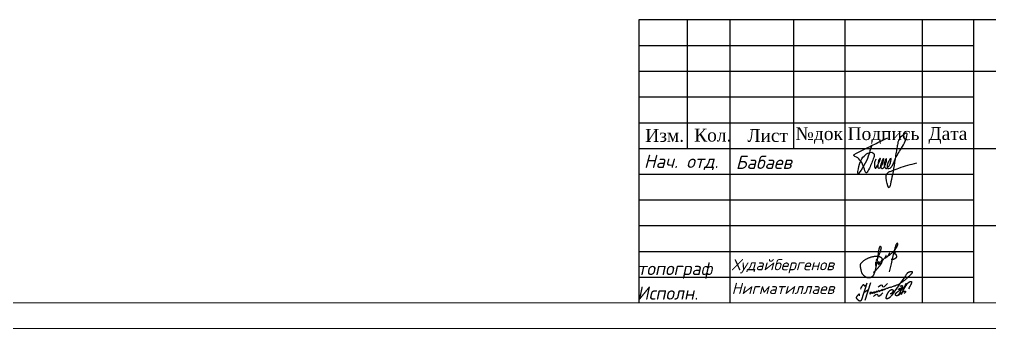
# Model space of a CAD drawing. Extents: x 108150 to 142535, y -18867 to -9422.
# Drawn here: x 141841.3 to 142029.8, y -14092.4 to -14032.4 of the extents above; entities that cross this region are included whole.
import ezdxf

# ---------------------------------------------------------------- set-up
doc = ezdxf.new("R2010")
doc.units = 0
doc.header["$MEASUREMENT"] = 0
doc.layers.add('11', color=7, linetype='Continuous')
doc.layers.add('Слой1', color=1, linetype='Continuous', lineweight=60)
doc.layers.add('Текст', color=2, linetype='Continuous', lineweight=15)
doc.styles.add('prof', font='isocpeur.ttf', dxfattribs={"oblique": 12})
doc.styles.add('ГОСТ', font='isocpeur.ttf', dxfattribs={"oblique": 15, "height": 2.5})
doc.styles.add('ГОСТ 250', font='isocpeui.ttf', dxfattribs={"height": 250})

# ---------------------------------------------------------------- blocks, each defined once
blk = doc.blocks.new('222')
at = {"layer": '11', "ltscale": 0.5}
for points in [[(480574.02, 4455667.44), (480574.18, 4455667.73), (480574.31, 4455667.98), (480574.42, 4455668.21), (480574.52, 4455668.41), (480574.6, 4455668.59), (480574.66, 4455668.75), (480574.72, 4455668.89), (480574.76, 4455669.02), (480574.81, 4455669.13), (480574.84, 4455669.24), (480574.87, 4455669.34), (480574.9, 4455669.42), (480574.92, 4455669.5), (480574.94, 4455669.58), (480574.96, 4455669.64), (480574.97, 4455669.7), (480574.98, 4455669.76), (480574.99, 4455669.81), (480575, 4455669.85), (480575, 4455669.89), (480575.01, 4455669.93), (480575, 4455669.97), (480575, 4455670), (480574.99, 4455670.03), (480574.97, 4455670.06), (480574.95, 4455670.09), (480574.93, 4455670.11), (480574.91, 4455670.13), (480574.88, 4455670.15), (480574.85, 4455670.17), (480574.83, 4455670.18), (480574.8, 4455670.18), (480574.78, 4455670.18), (480574.76, 4455670.17), (480574.74, 4455670.16), (480574.72, 4455670.14), (480574.7, 4455670.13), (480574.68, 4455670.1), (480574.67, 4455670.08), (480574.65, 4455670.05), (480574.64, 4455670.02), (480574.62, 4455669.99), (480574.61, 4455669.95), (480574.59, 4455669.91), (480574.58, 4455669.87), (480574.56, 4455669.82), (480574.54, 4455669.76), (480574.53, 4455669.69), (480574.51, 4455669.62), (480574.5, 4455669.53), (480574.48, 4455669.44), (480574.46, 4455669.34), (480574.45, 4455669.24), (480574.43, 4455669.13), (480574.41, 4455669.02), (480574.39, 4455668.9), (480574.38, 4455668.78), (480574.36, 4455668.65), (480574.34, 4455668.53), (480574.33, 4455668.4), (480574.31, 4455668.27), (480574.29, 4455668.14), (480574.27, 4455668.02), (480574.25, 4455667.89), (480574.23, 4455667.76), (480574.21, 4455667.63), (480574.19, 4455667.5), (480574.17, 4455667.37), (480574.15, 4455667.24), (480574.12, 4455667.11), (480574.1, 4455666.98), (480574.08, 4455666.86), (480574.05, 4455666.73), (480574.03, 4455666.6), (480574, 4455666.48), (480573.98, 4455666.35), (480573.95, 4455666.23), (480573.92, 4455666.11), (480573.9, 4455666), (480573.87, 4455665.89), (480573.85, 4455665.78), (480573.83, 4455665.68), (480573.8, 4455665.58), (480573.78, 4455665.49), (480573.76, 4455665.4), (480573.73, 4455665.32), (480573.71, 4455665.24), (480573.69, 4455665.17), (480573.66, 4455665.1), (480573.64, 4455665.04), (480573.62, 4455664.97), (480573.59, 4455664.92), (480573.57, 4455664.86), (480573.55, 4455664.81), (480573.52, 4455664.77), (480573.5, 4455664.72), (480573.48, 4455664.68), (480573.46, 4455664.64), (480573.44, 4455664.6), (480573.42, 4455664.56), (480573.39, 4455664.52), (480573.37, 4455664.49), (480573.35, 4455664.45), (480573.32, 4455664.42), (480573.29, 4455664.39), (480573.26, 4455664.35), (480573.22, 4455664.32), (480573.18, 4455664.29), (480573.14, 4455664.26), (480573.1, 4455664.23), (480573.05, 4455664.2), (480572.99, 4455664.17), (480572.93, 4455664.15), (480572.87, 4455664.13), (480572.8, 4455664.11), (480572.74, 4455664.09), (480572.67, 4455664.08), (480572.6, 4455664.08), (480572.53, 4455664.07), (480572.46, 4455664.08), (480572.4, 4455664.08), (480572.33, 4455664.1), (480572.27, 4455664.12), (480572.21, 4455664.14), (480572.15, 4455664.16), (480572.09, 4455664.19), (480572.03, 4455664.23), (480571.97, 4455664.26), (480571.92, 4455664.3), (480571.86, 4455664.34), (480571.8, 4455664.38), (480571.75, 4455664.42), (480571.69, 4455664.46), (480571.64, 4455664.51), (480571.58, 4455664.56), (480571.53, 4455664.61), (480571.48, 4455664.66), (480571.43, 4455664.72), (480571.38, 4455664.78), (480571.34, 4455664.85), (480571.29, 4455664.93), (480571.25, 4455665.02), (480571.21, 4455665.12), (480571.16, 4455665.24), (480571.13, 4455665.37), (480571.09, 4455665.52), (480571.06, 4455665.67), (480571.03, 4455665.83), (480571, 4455665.99), (480570.98, 4455666.14), (480570.96, 4455666.28), (480570.96, 4455666.4), (480570.95, 4455666.51), (480570.96, 4455666.6), (480570.97, 4455666.68), (480570.99, 4455666.75), (480571.01, 4455666.81), (480571.04, 4455666.86), (480571.08, 4455666.92), (480571.12, 4455666.97), (480571.17, 4455667.02), (480571.22, 4455667.08), (480571.28, 4455667.14), (480571.34, 4455667.2), (480571.41, 4455667.26), (480571.48, 4455667.32), (480571.56, 4455667.39), (480571.64, 4455667.45), (480571.72, 4455667.51), (480571.81, 4455667.58), (480571.9, 4455667.64), (480572, 4455667.7), (480572.1, 4455667.76), (480572.2, 4455667.81), (480572.3, 4455667.86), (480572.4, 4455667.91), (480572.5, 4455667.96), (480572.61, 4455668), (480572.71, 4455668.04), (480572.82, 4455668.08), (480572.93, 4455668.12), (480573.03, 4455668.15), (480573.14, 4455668.17), (480573.24, 4455668.2), (480573.34, 4455668.22), (480573.45, 4455668.24), (480573.55, 4455668.26), (480573.65, 4455668.28), (480573.74, 4455668.29), (480573.84, 4455668.3), (480573.93, 4455668.3), (480574.02, 4455668.31), (480574.1, 4455668.31), (480574.18, 4455668.31), (480574.26, 4455668.31), (480574.34, 4455668.3), (480574.41, 4455668.29), (480574.47, 4455668.28), (480574.53, 4455668.27), (480574.59, 4455668.26), (480574.65, 4455668.24), (480574.7, 4455668.23), (480574.74, 4455668.21), (480574.79, 4455668.19), (480574.83, 4455668.17), (480574.87, 4455668.14), (480574.9, 4455668.12), (480574.94, 4455668.09), (480574.97, 4455668.06), (480575, 4455668.04), (480575.03, 4455668), (480575.06, 4455667.97), (480575.08, 4455667.94), (480575.1, 4455667.9), (480575.12, 4455667.86), (480575.14, 4455667.82), (480575.15, 4455667.78), (480575.16, 4455667.74), (480575.16, 4455667.69), (480575.17, 4455667.64), (480575.17, 4455667.59), (480575.17, 4455667.54), (480575.16, 4455667.49), (480575.16, 4455667.44), (480575.15, 4455667.38), (480575.14, 4455667.33), (480575.13, 4455667.27), (480575.11, 4455667.21), (480575.09, 4455667.16), (480575.07, 4455667.09), (480575.05, 4455667.03), (480575.02, 4455666.97), (480574.99, 4455666.9), (480574.95, 4455666.83), (480574.91, 4455666.77), (480574.87, 4455666.7), (480574.83, 4455666.63), (480574.78, 4455666.56), (480574.74, 4455666.5), (480574.69, 4455666.44), (480574.65, 4455666.38), (480574.6, 4455666.32), (480574.56, 4455666.27), (480574.51, 4455666.21), (480574.47, 4455666.16), (480574.42, 4455666.11), (480574.38, 4455666.05), (480574.33, 4455666), (480574.28, 4455665.94), (480574.23, 4455665.88), (480574.18, 4455665.83), (480574.12, 4455665.77), (480574.07, 4455665.71), (480574.02, 4455665.65), (480573.96, 4455665.59), (480573.91, 4455665.53), (480573.85, 4455665.48), (480573.79, 4455665.42), (480573.74, 4455665.37), (480573.68, 4455665.32), (480573.63, 4455665.28), (480573.57, 4455665.23), (480573.51, 4455665.19), (480573.46, 4455665.16)], [(480573.89, 4455667.22), (480573.87, 4455666.97), (480573.86, 4455666.78), (480573.86, 4455666.64), (480573.88, 4455666.56), (480573.9, 4455666.52), (480573.93, 4455666.52), (480573.97, 4455666.55), (480574.03, 4455666.61), (480574.09, 4455666.69), (480574.15, 4455666.78), (480574.22, 4455666.87), (480574.29, 4455666.97), (480574.36, 4455667.06), (480574.42, 4455667.14), (480574.47, 4455667.2), (480574.5, 4455667.24), (480574.52, 4455667.24), (480574.53, 4455667.23), (480574.52, 4455667.19), (480574.51, 4455667.13), (480574.49, 4455667.07), (480574.47, 4455667), (480574.46, 4455666.93), (480574.44, 4455666.87), (480574.43, 4455666.81), (480574.43, 4455666.77), (480574.44, 4455666.74), (480574.45, 4455666.73), (480574.47, 4455666.72), (480574.49, 4455666.72), (480574.52, 4455666.74), (480574.56, 4455666.77), (480574.6, 4455666.8), (480574.65, 4455666.85), (480574.69, 4455666.91), (480574.75, 4455666.97), (480574.8, 4455667.04), (480574.85, 4455667.11), (480574.9, 4455667.19), (480574.95, 4455667.27), (480575, 4455667.34), (480575.04, 4455667.42), (480575.08, 4455667.49), (480575.12, 4455667.55), (480575.15, 4455667.61), (480575.18, 4455667.66), (480575.2, 4455667.69), (480575.21, 4455667.71), (480575.22, 4455667.71), (480575.23, 4455667.71), (480575.23, 4455667.69), (480575.23, 4455667.66), (480575.23, 4455667.63), (480575.22, 4455667.59), (480575.22, 4455667.56), (480575.22, 4455667.53), (480575.22, 4455667.5), (480575.22, 4455667.48), (480575.22, 4455667.47), (480575.24, 4455667.47), (480575.25, 4455667.48), (480575.28, 4455667.5), (480575.31, 4455667.53), (480575.35, 4455667.57), (480575.39, 4455667.63), (480575.45, 4455667.69), (480575.51, 4455667.76), (480575.57, 4455667.84), (480575.63, 4455667.92), (480575.69, 4455668), (480575.75, 4455668.07), (480575.79, 4455668.14), (480575.83, 4455668.2), (480575.87, 4455668.25), (480575.89, 4455668.29), (480575.91, 4455668.32), (480575.92, 4455668.35), (480575.93, 4455668.37), (480575.94, 4455668.39), (480575.94, 4455668.4), (480575.94, 4455668.41), (480575.94, 4455668.42), (480575.94, 4455668.43), (480575.94, 4455668.44), (480575.94, 4455668.44), (480575.93, 4455668.45), (480575.93, 4455668.45), (480575.93, 4455668.45), (480575.92, 4455668.45), (480575.92, 4455668.45), (480575.91, 4455668.44), (480575.91, 4455668.44), (480575.91, 4455668.44), (480575.9, 4455668.43), (480575.9, 4455668.42), (480575.89, 4455668.41), (480575.89, 4455668.4), (480575.88, 4455668.39), (480575.88, 4455668.38), (480575.87, 4455668.36), (480575.87, 4455668.35), (480575.86, 4455668.33), (480575.85, 4455668.31), (480575.85, 4455668.29), (480575.84, 4455668.27), (480575.84, 4455668.25), (480575.83, 4455668.23), (480575.82, 4455668.2), (480575.82, 4455668.18), (480575.81, 4455668.16), (480575.81, 4455668.14), (480575.8, 4455668.12), (480575.8, 4455668.11), (480575.8, 4455668.09), (480575.79, 4455668.08), (480575.79, 4455668.06), (480575.79, 4455668.05), (480575.79, 4455668.04), (480575.79, 4455668.03), (480575.78, 4455668.03), (480575.78, 4455668.02), (480575.78, 4455668.01), (480575.78, 4455668.01), (480575.78, 4455668), (480575.78, 4455667.99), (480575.78, 4455667.99), (480575.78, 4455667.98), (480575.78, 4455667.98), (480575.79, 4455667.98), (480575.79, 4455667.97), (480575.8, 4455667.97), (480575.81, 4455667.97), (480575.83, 4455667.98), (480575.85, 4455667.99), (480575.87, 4455668), (480575.91, 4455668.02), (480575.95, 4455668.05), (480575.99, 4455668.09), (480576.04, 4455668.13), (480576.1, 4455668.17), (480576.15, 4455668.21), (480576.2, 4455668.26), (480576.26, 4455668.31), (480576.31, 4455668.36), (480576.35, 4455668.41), (480576.39, 4455668.45), (480576.42, 4455668.5), (480576.46, 4455668.54), (480576.48, 4455668.58), (480576.51, 4455668.62), (480576.53, 4455668.66), (480576.54, 4455668.69), (480576.56, 4455668.72), (480576.57, 4455668.75), (480576.58, 4455668.78), (480576.59, 4455668.81), (480576.59, 4455668.83), (480576.6, 4455668.85), (480576.6, 4455668.87), (480576.6, 4455668.88), (480576.6, 4455668.89), (480576.6, 4455668.9), (480576.59, 4455668.9), (480576.59, 4455668.9), (480576.58, 4455668.9), (480576.57, 4455668.88), (480576.56, 4455668.86), (480576.54, 4455668.84), (480576.52, 4455668.81), (480576.5, 4455668.77), (480576.48, 4455668.73), (480576.46, 4455668.68), (480576.44, 4455668.63), (480576.42, 4455668.59), (480576.4, 4455668.54), (480576.38, 4455668.51), (480576.37, 4455668.47), (480576.37, 4455668.45), (480576.37, 4455668.43), (480576.38, 4455668.42), (480576.4, 4455668.42), (480576.43, 4455668.43), (480576.47, 4455668.45), (480576.52, 4455668.48), (480576.59, 4455668.53), (480576.67, 4455668.59), (480576.75, 4455668.65), (480576.84, 4455668.73), (480576.94, 4455668.81), (480577.03, 4455668.9), (480577.13, 4455668.98), (480577.22, 4455669.07), (480577.31, 4455669.16), (480577.39, 4455669.24), (480577.47, 4455669.33), (480577.54, 4455669.41), (480577.61, 4455669.49), (480577.67, 4455669.56), (480577.73, 4455669.64), (480577.78, 4455669.71), (480577.83, 4455669.78), (480577.88, 4455669.85), (480577.92, 4455669.91), (480577.95, 4455669.97), (480577.99, 4455670.03), (480578.02, 4455670.09), (480578.04, 4455670.14), (480578.07, 4455670.19), (480578.09, 4455670.24), (480578.11, 4455670.29), (480578.13, 4455670.33), (480578.15, 4455670.38), (480578.16, 4455670.42), (480578.17, 4455670.46), (480578.18, 4455670.5), (480578.19, 4455670.55), (480578.19, 4455670.59), (480578.19, 4455670.62), (480578.19, 4455670.66), (480578.18, 4455670.7), (480578.18, 4455670.73), (480578.17, 4455670.76), (480578.16, 4455670.79), (480578.15, 4455670.81), (480578.15, 4455670.83), (480578.14, 4455670.84), (480578.12, 4455670.84), (480578.11, 4455670.85), (480578.1, 4455670.84), (480578.08, 4455670.83), (480578.07, 4455670.82), (480578.05, 4455670.8), (480578.02, 4455670.78), (480578, 4455670.74), (480577.97, 4455670.71), (480577.94, 4455670.66), (480577.91, 4455670.61), (480577.88, 4455670.56), (480577.85, 4455670.5), (480577.81, 4455670.43), (480577.78, 4455670.34), (480577.73, 4455670.2), (480577.66, 4455669.95), (480577.55, 4455669.54), (480577.39, 4455668.92), (480577.18, 4455668.03), (480576.89, 4455666.84), (480576.52, 4455665.28)], [(480577.38, 4455668.93), (480577.45, 4455669), (480577.51, 4455669.06), (480577.56, 4455669.1), (480577.6, 4455669.12), (480577.63, 4455669.14), (480577.65, 4455669.14), (480577.66, 4455669.14), (480577.67, 4455669.14), (480577.68, 4455669.13), (480577.69, 4455669.12), (480577.69, 4455669.11), (480577.69, 4455669.09), (480577.69, 4455669.08), (480577.69, 4455669.06), (480577.68, 4455669.04), (480577.67, 4455669.02), (480577.65, 4455668.99), (480577.64, 4455668.96), (480577.62, 4455668.94), (480577.61, 4455668.91), (480577.59, 4455668.88), (480577.58, 4455668.86), (480577.57, 4455668.84), (480577.56, 4455668.82), (480577.56, 4455668.81), (480577.57, 4455668.8), (480577.57, 4455668.79), (480577.59, 4455668.79), (480577.6, 4455668.79), (480577.62, 4455668.79), (480577.63, 4455668.79), (480577.65, 4455668.79), (480577.67, 4455668.79), (480577.68, 4455668.79), (480577.7, 4455668.78), (480577.71, 4455668.78), (480577.73, 4455668.76), (480577.75, 4455668.75), (480577.76, 4455668.73), (480577.78, 4455668.7), (480577.8, 4455668.67), (480577.82, 4455668.64), (480577.84, 4455668.6), (480577.86, 4455668.56), (480577.88, 4455668.52), (480577.9, 4455668.48), (480577.92, 4455668.43), (480577.93, 4455668.39), (480577.94, 4455668.35), (480577.95, 4455668.31), (480577.95, 4455668.27), (480577.96, 4455668.23), (480577.95, 4455668.19), (480577.95, 4455668.16), (480577.94, 4455668.12), (480577.93, 4455668.09), (480577.92, 4455668.06), (480577.9, 4455668.03), (480577.88, 4455668), (480577.86, 4455667.97), (480577.84, 4455667.95), (480577.81, 4455667.92), (480577.78, 4455667.9), (480577.75, 4455667.87), (480577.72, 4455667.85), (480577.68, 4455667.83), (480577.65, 4455667.81), (480577.61, 4455667.79), (480577.58, 4455667.77), (480577.54, 4455667.75), (480577.5, 4455667.73), (480577.46, 4455667.72), (480577.42, 4455667.7), (480577.37, 4455667.69), (480577.33, 4455667.68), (480577.27, 4455667.67), (480577.21, 4455667.66), (480577.13, 4455667.66), (480577.04, 4455667.66), (480576.94, 4455667.65)]]:
    blk.add_lwpolyline(points, dxfattribs=at)
blk = doc.blocks.new('51615')
at = {"lineweight": 25, "ltscale": 0.5}
for points in [[(379396.93, 4431002.13), (379396.92, 4431002.12), (379396.91, 4431002.11), (379396.91, 4431002.1), (379396.91, 4431002.09), (379396.91, 4431002.09), (379396.91, 4431002.08), (379396.91, 4431002.08), (379396.91, 4431002.07), (379396.91, 4431002.07), (379396.91, 4431002.07), (379396.91, 4431002.07), (379396.91, 4431002.06), (379396.91, 4431002.06), (379396.92, 4431002.06), (379396.92, 4431002.06), (379396.92, 4431002.06), (379396.92, 4431002.06), (379396.92, 4431002.06), (379396.93, 4431002.06), (379396.93, 4431002.06), (379396.93, 4431002.06), (379396.94, 4431002.06), (379396.94, 4431002.06), (379396.94, 4431002.06), (379396.95, 4431002.06), (379396.96, 4431002.06), (379396.97, 4431002.07), (379396.99, 4431002.08), (379397.02, 4431002.09), (379397.06, 4431002.11), (379397.11, 4431002.13), (379397.18, 4431002.16), (379397.26, 4431002.2), (379397.36, 4431002.25), (379397.47, 4431002.3), (379397.59, 4431002.36), (379397.72, 4431002.43), (379397.85, 4431002.49), (379397.98, 4431002.56), (379398.1, 4431002.64), (379398.23, 4431002.71), (379398.35, 4431002.79), (379398.46, 4431002.87), (379398.57, 4431002.94), (379398.68, 4431003.03), (379398.79, 4431003.11), (379398.89, 4431003.19), (379398.99, 4431003.27), (379399.09, 4431003.36), (379399.19, 4431003.45), (379399.29, 4431003.53), (379399.38, 4431003.62), (379399.48, 4431003.71), (379399.57, 4431003.79), (379399.65, 4431003.88), (379399.73, 4431003.96), (379399.81, 4431004.03), (379399.89, 4431004.11), (379399.96, 4431004.18), (379400.03, 4431004.24), (379400.09, 4431004.31), (379400.14, 4431004.36), (379400.19, 4431004.41), (379400.24, 4431004.46), (379400.27, 4431004.5), (379400.31, 4431004.53), (379400.33, 4431004.56), (379400.36, 4431004.59), (379400.37, 4431004.61), (379400.39, 4431004.62), (379400.4, 4431004.64), (379400.41, 4431004.65), (379400.42, 4431004.66), (379400.42, 4431004.67), (379400.43, 4431004.68), (379400.43, 4431004.69), (379400.43, 4431004.7), (379400.43, 4431004.71), (379400.43, 4431004.72), (379400.43, 4431004.72), (379400.43, 4431004.73), (379400.43, 4431004.74), (379400.42, 4431004.75), (379400.42, 4431004.75), (379400.42, 4431004.76), (379400.41, 4431004.77), (379400.41, 4431004.77), (379400.4, 4431004.78), (379400.39, 4431004.79), (379400.38, 4431004.79), (379400.37, 4431004.8), (379400.36, 4431004.81), (379400.35, 4431004.81), (379400.34, 4431004.82), (379400.32, 4431004.82), (379400.31, 4431004.83), (379400.3, 4431004.83), (379400.28, 4431004.83), (379400.27, 4431004.83), (379400.25, 4431004.83), (379400.23, 4431004.83), (379400.22, 4431004.83), (379400.2, 4431004.83), (379400.18, 4431004.83), (379400.16, 4431004.83), (379400.14, 4431004.83), (379400.11, 4431004.82), (379400.09, 4431004.82), (379400.06, 4431004.82), (379400.04, 4431004.81), (379400.01, 4431004.81), (379399.98, 4431004.8), (379399.94, 4431004.79), (379399.91, 4431004.78), (379399.88, 4431004.77), (379399.84, 4431004.76), (379399.81, 4431004.75), (379399.77, 4431004.74), (379399.74, 4431004.72), (379399.7, 4431004.71), (379399.67, 4431004.7), (379399.63, 4431004.68), (379399.6, 4431004.67), (379399.57, 4431004.65), (379399.54, 4431004.64), (379399.51, 4431004.62), (379399.48, 4431004.6), (379399.46, 4431004.59), (379399.43, 4431004.57), (379399.41, 4431004.55), (379399.39, 4431004.54), (379399.38, 4431004.52), (379399.36, 4431004.5), (379399.34, 4431004.49), (379399.33, 4431004.47), (379399.31, 4431004.45), (379399.3, 4431004.43), (379399.28, 4431004.4), (379399.24, 4431004.35), (379399.19, 4431004.28), (379399.12, 4431004.18), (379399.02, 4431004.04), (379398.89, 4431003.85), (379398.72, 4431003.6), (379398.51, 4431003.3), (379398.27, 4431002.95), (379398, 4431002.57), (379397.72, 4431002.17), (379397.44, 4431001.78), (379397.18, 4431001.39), (379396.93, 4431001.04), (379396.71, 4431000.74), (379396.53, 4431000.49), (379396.38, 4431000.29), (379396.27, 4431000.14), (379396.19, 4431000.04), (379396.12, 4430999.96), (379396.07, 4430999.9), (379396.04, 4430999.87), (379396.01, 4430999.84), (379395.98, 4430999.81), (379395.95, 4430999.79), (379395.92, 4430999.77), (379395.89, 4430999.74), (379395.86, 4430999.73), (379395.84, 4430999.71), (379395.81, 4430999.69), (379395.78, 4430999.67), (379395.76, 4430999.66), (379395.73, 4430999.64), (379395.71, 4430999.63), (379395.68, 4430999.62), (379395.66, 4430999.6), (379395.63, 4430999.59), (379395.61, 4430999.58), (379395.59, 4430999.58), (379395.57, 4430999.57), (379395.55, 4430999.56), (379395.53, 4430999.56), (379395.51, 4430999.55), (379395.5, 4430999.55), (379395.48, 4430999.55), (379395.46, 4430999.55), (379395.45, 4430999.55), (379395.44, 4430999.55), (379395.42, 4430999.55), (379395.41, 4430999.55), (379395.4, 4430999.55), (379395.39, 4430999.55), (379395.38, 4430999.56), (379395.37, 4430999.56), (379395.36, 4430999.56), (379395.35, 4430999.57), (379395.34, 4430999.57), (379395.34, 4430999.57), (379395.33, 4430999.58), (379395.33, 4430999.58), (379395.32, 4430999.59), (379395.32, 4430999.59), (379395.32, 4430999.6), (379395.31, 4430999.6), (379395.31, 4430999.61), (379395.31, 4430999.62), (379395.31, 4430999.62), (379395.3, 4430999.63), (379395.3, 4430999.64), (379395.3, 4430999.65), (379395.3, 4430999.66), (379395.3, 4430999.67), (379395.3, 4430999.68), (379395.3, 4430999.69), (379395.3, 4430999.7), (379395.3, 4430999.72), (379395.3, 4430999.74), (379395.3, 4430999.76), (379395.3, 4430999.79), (379395.31, 4430999.82), (379395.31, 4430999.85), (379395.32, 4430999.89), (379395.33, 4430999.94), (379395.34, 4430999.98), (379395.35, 4431000.03), (379395.36, 4431000.07), (379395.37, 4431000.12), (379395.38, 4431000.16), (379395.4, 4431000.21), (379395.41, 4431000.25), (379395.43, 4431000.3), (379395.44, 4431000.34), (379395.46, 4431000.38), (379395.48, 4431000.43), (379395.5, 4431000.47), (379395.52, 4431000.52), (379395.55, 4431000.56), (379395.58, 4431000.61), (379395.6, 4431000.66), (379395.63, 4431000.7), (379395.66, 4431000.75), (379395.69, 4431000.79), (379395.72, 4431000.83), (379395.74, 4431000.87), (379395.77, 4431000.91), (379395.8, 4431000.95), (379395.83, 4431000.99), (379395.86, 4431001.02), (379395.88, 4431001.05), (379395.91, 4431001.08), (379395.94, 4431001.11), (379395.96, 4431001.14), (379395.99, 4431001.16), (379396.01, 4431001.19), (379396.04, 4431001.21), (379396.06, 4431001.23), (379396.08, 4431001.24), (379396.1, 4431001.26), (379396.13, 4431001.27), (379396.14, 4431001.28), (379396.16, 4431001.3), (379396.18, 4431001.31), (379396.2, 4431001.31), (379396.22, 4431001.32), (379396.23, 4431001.33), (379396.25, 4431001.33), (379396.27, 4431001.34), (379396.28, 4431001.34), (379396.3, 4431001.35), (379396.32, 4431001.35), (379396.33, 4431001.35), (379396.35, 4431001.36), (379396.36, 4431001.36), (379396.38, 4431001.36), (379396.39, 4431001.36), (379396.41, 4431001.36), (379396.42, 4431001.36), (379396.44, 4431001.36), (379396.45, 4431001.36), (379396.46, 4431001.35), (379396.48, 4431001.35), (379396.49, 4431001.35), (379396.5, 4431001.35), (379396.51, 4431001.34), (379396.52, 4431001.34), (379396.54, 4431001.33), (379396.55, 4431001.33), (379396.56, 4431001.32), (379396.56, 4431001.31), (379396.57, 4431001.31), (379396.58, 4431001.3), (379396.59, 4431001.29), (379396.59, 4431001.28), (379396.6, 4431001.27), (379396.6, 4431001.26), (379396.61, 4431001.25), (379396.61, 4431001.25), (379396.62, 4431001.24), (379396.62, 4431001.23), (379396.62, 4431001.22), (379396.62, 4431001.21), (379396.62, 4431001.2), (379396.62, 4431001.19), (379396.62, 4431001.18), (379396.62, 4431001.17), (379396.62, 4431001.16), (379396.62, 4431001.15), (379396.62, 4431001.14), (379396.62, 4431001.13), (379396.62, 4431001.12), (379396.62, 4431001.11), (379396.62, 4431001.1), (379396.62, 4431001.09), (379396.62, 4431001.08), (379396.62, 4431001.07), (379396.61, 4431001.05), (379396.61, 4431001.04), (379396.61, 4431001.03), (379396.6, 4431001.01), (379396.59, 4431000.99), (379396.59, 4431000.98), (379396.58, 4431000.96), (379396.57, 4431000.94), (379396.56, 4431000.92), (379396.56, 4431000.9), (379396.55, 4431000.88), (379396.54, 4431000.86), (379396.52, 4431000.84), (379396.51, 4431000.82), (379396.5, 4431000.8), (379396.49, 4431000.78), (379396.47, 4431000.76), (379396.46, 4431000.74), (379396.45, 4431000.72), (379396.43, 4431000.7), (379396.42, 4431000.69), (379396.4, 4431000.67), (379396.39, 4431000.65), (379396.37, 4431000.63), (379396.36, 4431000.62), (379396.34, 4431000.6), (379396.33, 4431000.59), (379396.31, 4431000.58), (379396.3, 4431000.57), (379396.29, 4431000.56), (379396.28, 4431000.55), (379396.26, 4431000.54), (379396.25, 4431000.54), (379396.24, 4431000.53), (379396.23, 4431000.53), (379396.22, 4431000.52), (379396.21, 4431000.52), (379396.2, 4431000.52), (379396.19, 4431000.52), (379396.18, 4431000.52), (379396.17, 4431000.52), (379396.16, 4431000.52), (379396.14, 4431000.52), (379396.13, 4431000.52), (379396.12, 4431000.53), (379396.11, 4431000.54), (379396.1, 4431000.54), (379396.08, 4431000.55)], [(379390.09, 4431000.15), (379390.11, 4431000.2), (379390.13, 4431000.25), (379390.14, 4431000.28), (379390.14, 4431000.31), (379390.14, 4431000.33), (379390.14, 4431000.35), (379390.14, 4431000.36), (379390.14, 4431000.37), (379390.13, 4431000.38), (379390.13, 4431000.39), (379390.12, 4431000.4), (379390.12, 4431000.4), (379390.11, 4431000.41), (379390.11, 4431000.41), (379390.1, 4431000.42), (379390.1, 4431000.42), (379390.09, 4431000.42), (379390.08, 4431000.43), (379390.07, 4431000.43), (379390.07, 4431000.43), (379390.06, 4431000.43), (379390.05, 4431000.43), (379390.04, 4431000.43), (379390.03, 4431000.43), (379390.02, 4431000.43), (379390.01, 4431000.43), (379390, 4431000.42), (379389.99, 4431000.42), (379389.98, 4431000.41), (379389.96, 4431000.41), (379389.95, 4431000.4), (379389.94, 4431000.4), (379389.93, 4431000.39), (379389.91, 4431000.38), (379389.9, 4431000.37), (379389.88, 4431000.36), (379389.86, 4431000.34), (379389.84, 4431000.32), (379389.82, 4431000.3), (379389.79, 4431000.28), (379389.77, 4431000.25), (379389.74, 4431000.22), (379389.71, 4431000.19), (379389.68, 4431000.16), (379389.65, 4431000.12), (379389.63, 4431000.09), (379389.6, 4431000.06), (379389.58, 4431000.03), (379389.56, 4431000), (379389.54, 4430999.97), (379389.52, 4430999.95), (379389.51, 4430999.93), (379389.5, 4430999.91), (379389.49, 4430999.89), (379389.49, 4430999.88), (379389.48, 4430999.86), (379389.48, 4430999.85), (379389.47, 4430999.83), (379389.47, 4430999.82), (379389.47, 4430999.81), (379389.47, 4430999.8), (379389.47, 4430999.79), (379389.47, 4430999.77), (379389.47, 4430999.76), (379389.47, 4430999.75), (379389.48, 4430999.74), (379389.48, 4430999.73), (379389.49, 4430999.72), (379389.49, 4430999.7), (379389.5, 4430999.69), (379389.51, 4430999.68), (379389.52, 4430999.66), (379389.53, 4430999.64), (379389.54, 4430999.62), (379389.56, 4430999.61), (379389.57, 4430999.59), (379389.59, 4430999.57), (379389.61, 4430999.54), (379389.63, 4430999.52), (379389.65, 4430999.5), (379389.67, 4430999.48), (379389.69, 4430999.46), (379389.71, 4430999.44), (379389.73, 4430999.42), (379389.75, 4430999.4), (379389.78, 4430999.38), (379389.8, 4430999.36), (379389.82, 4430999.34), (379389.84, 4430999.33), (379389.86, 4430999.31), (379389.88, 4430999.3), (379389.9, 4430999.28), (379389.92, 4430999.27), (379389.94, 4430999.26), (379389.96, 4430999.25), (379389.98, 4430999.24), (379390, 4430999.23), (379390.02, 4430999.22), (379390.04, 4430999.22), (379390.05, 4430999.21), (379390.07, 4430999.2), (379390.09, 4430999.2), (379390.1, 4430999.19), (379390.12, 4430999.19), (379390.13, 4430999.18), (379390.15, 4430999.18), (379390.16, 4430999.18), (379390.18, 4430999.18), (379390.19, 4430999.18), (379390.2, 4430999.17), (379390.22, 4430999.17), (379390.23, 4430999.18), (379390.25, 4430999.18), (379390.26, 4430999.18), (379390.28, 4430999.18), (379390.29, 4430999.18), (379390.31, 4430999.19), (379390.32, 4430999.19), (379390.33, 4430999.2), (379390.35, 4430999.2), (379390.36, 4430999.21), (379390.37, 4430999.21), (379390.38, 4430999.22), (379390.4, 4430999.23), (379390.41, 4430999.23), (379390.42, 4430999.24), (379390.43, 4430999.25), (379390.44, 4430999.26), (379390.45, 4430999.27), (379390.46, 4430999.28), (379390.47, 4430999.29), (379390.48, 4430999.3), (379390.49, 4430999.31), (379390.5, 4430999.33), (379390.51, 4430999.34), (379390.52, 4430999.36), (379390.54, 4430999.39), (379390.57, 4430999.45), (379390.62, 4430999.59), (379390.7, 4430999.84), (379390.83, 4431000.24), (379391.01, 4431000.82), (379391.27, 4431001.62), (379391.6, 4431002.67)], [(379392.23, 4431002.65), (379391.17, 4430999.2)], [(379391.26, 4431002.17), (379391.5, 4431002.35)], [(379395.51, 4431001.69), (379395.5, 4431001.68), (379395.5, 4431001.67), (379395.5, 4431001.67), (379395.5, 4431001.66), (379395.5, 4431001.65), (379395.5, 4431001.65), (379395.5, 4431001.64), (379395.5, 4431001.64), (379395.5, 4431001.63), (379395.5, 4431001.63), (379395.51, 4431001.63), (379395.51, 4431001.63), (379395.51, 4431001.62), (379395.52, 4431001.62), (379395.52, 4431001.62), (379395.53, 4431001.62), (379395.53, 4431001.62), (379395.55, 4431001.62), (379395.58, 4431001.63), (379395.63, 4431001.65), (379395.71, 4431001.69), (379395.82, 4431001.74), (379395.98, 4431001.8), (379396.19, 4431001.9)], [(379396.13, 4431001.87), (379396.13, 4431001.85), (379396.13, 4431001.83), (379396.14, 4431001.82), (379396.14, 4431001.81), (379396.15, 4431001.81), (379396.15, 4431001.8), (379396.16, 4431001.8), (379396.17, 4431001.8), (379396.18, 4431001.8), (379396.19, 4431001.8), (379396.23, 4431001.82), (379396.29, 4431001.84), (379396.39, 4431001.88), (379396.53, 4431001.95), (379396.72, 4431002.03), (379396.98, 4431002.15)], [(379398, 4431001.98), (379398.06, 4431002.02), (379398.11, 4431002.05), (379398.15, 4431002.07), (379398.19, 4431002.09), (379398.21, 4431002.11), (379398.24, 4431002.11), (379398.25, 4431002.12), (379398.27, 4431002.13), (379398.29, 4431002.13), (379398.3, 4431002.13), (379398.31, 4431002.13), (379398.32, 4431002.14), (379398.33, 4431002.14), (379398.34, 4431002.14), (379398.35, 4431002.14), (379398.36, 4431002.14), (379398.37, 4431002.13), (379398.37, 4431002.13), (379398.38, 4431002.13), (379398.39, 4431002.13), (379398.39, 4431002.12), (379398.4, 4431002.12), (379398.41, 4431002.12), (379398.41, 4431002.11), (379398.42, 4431002.11), (379398.42, 4431002.1), (379398.42, 4431002.09), (379398.43, 4431002.09), (379398.43, 4431002.08), (379398.43, 4431002.08), (379398.44, 4431002.07), (379398.44, 4431002.06), (379398.44, 4431002.06), (379398.44, 4431002.05), (379398.44, 4431002.04), (379398.44, 4431002.04), (379398.44, 4431002.03), (379398.44, 4431002.02), (379398.44, 4431002.02), (379398.44, 4431002.01), (379398.44, 4431002), (379398.44, 4431002), (379398.44, 4431001.99), (379398.44, 4431001.98), (379398.44, 4431001.98), (379398.44, 4431001.97), (379398.44, 4431001.96), (379398.44, 4431001.95), (379398.44, 4431001.94), (379398.43, 4431001.93), (379398.43, 4431001.92), (379398.43, 4431001.92), (379398.42, 4431001.91), (379398.42, 4431001.9), (379398.41, 4431001.89), (379398.41, 4431001.88), (379398.4, 4431001.87), (379398.4, 4431001.86), (379398.39, 4431001.84), (379398.38, 4431001.83), (379398.37, 4431001.82), (379398.35, 4431001.8), (379398.34, 4431001.78), (379398.32, 4431001.76), (379398.3, 4431001.73), (379398.27, 4431001.7), (379398.24, 4431001.67), (379398.22, 4431001.64), (379398.19, 4431001.61), (379398.16, 4431001.58), (379398.13, 4431001.55), (379398.1, 4431001.53), (379398.08, 4431001.51), (379398.06, 4431001.49), (379398.04, 4431001.47), (379398.02, 4431001.45), (379398, 4431001.44), (379397.98, 4431001.43), (379397.97, 4431001.42), (379397.95, 4431001.41), (379397.94, 4431001.4), (379397.92, 4431001.4), (379397.91, 4431001.39), (379397.89, 4431001.38), (379397.88, 4431001.38), (379397.87, 4431001.37), (379397.85, 4431001.37), (379397.84, 4431001.36), (379397.83, 4431001.36), (379397.82, 4431001.36), (379397.81, 4431001.35), (379397.8, 4431001.35), (379397.79, 4431001.35), (379397.78, 4431001.35), (379397.77, 4431001.35), (379397.76, 4431001.35), (379397.76, 4431001.35), (379397.75, 4431001.35), (379397.75, 4431001.35), (379397.74, 4431001.35), (379397.74, 4431001.35), (379397.73, 4431001.35), (379397.73, 4431001.36), (379397.72, 4431001.36), (379397.72, 4431001.36), (379397.72, 4431001.37), (379397.71, 4431001.37), (379397.71, 4431001.37), (379397.71, 4431001.38), (379397.71, 4431001.38), (379397.71, 4431001.39), (379397.71, 4431001.39), (379397.71, 4431001.4), (379397.7, 4431001.4), (379397.7, 4431001.4), (379397.7, 4431001.41), (379397.7, 4431001.41), (379397.7, 4431001.42), (379397.71, 4431001.42), (379397.71, 4431001.42), (379397.71, 4431001.43), (379397.71, 4431001.43), (379397.71, 4431001.43), (379397.71, 4431001.44), (379397.71, 4431001.44), (379397.72, 4431001.45), (379397.72, 4431001.45), (379397.72, 4431001.45), (379397.73, 4431001.46), (379397.73, 4431001.46), (379397.73, 4431001.47), (379397.74, 4431001.47), (379397.75, 4431001.48), (379397.76, 4431001.49), (379397.77, 4431001.5), (379397.79, 4431001.51), (379397.81, 4431001.52), (379397.83, 4431001.53), (379397.85, 4431001.55), (379397.87, 4431001.56), (379397.9, 4431001.58), (379397.92, 4431001.59), (379397.94, 4431001.6), (379397.96, 4431001.61), (379397.98, 4431001.62), (379398, 4431001.63), (379398.01, 4431001.64), (379398.03, 4431001.64), (379398.04, 4431001.65), (379398.05, 4431001.65), (379398.06, 4431001.65), (379398.07, 4431001.65), (379398.08, 4431001.65), (379398.08, 4431001.65), (379398.09, 4431001.65), (379398.1, 4431001.65), (379398.11, 4431001.65), (379398.11, 4431001.65), (379398.12, 4431001.65), (379398.12, 4431001.65), (379398.13, 4431001.64), (379398.14, 4431001.64), (379398.14, 4431001.64), (379398.15, 4431001.63), (379398.15, 4431001.63), (379398.16, 4431001.63), (379398.16, 4431001.62), (379398.17, 4431001.62), (379398.17, 4431001.61), (379398.18, 4431001.61), (379398.18, 4431001.6), (379398.19, 4431001.6), (379398.19, 4431001.59), (379398.2, 4431001.58), (379398.2, 4431001.57), (379398.2, 4431001.56), (379398.21, 4431001.55), (379398.21, 4431001.54), (379398.21, 4431001.52), (379398.21, 4431001.51), (379398.21, 4431001.49), (379398.21, 4431001.47), (379398.21, 4431001.46), (379398.21, 4431001.43), (379398.21, 4431001.41), (379398.2, 4431001.39), (379398.2, 4431001.36), (379398.19, 4431001.33), (379398.18, 4431001.3), (379398.17, 4431001.27), (379398.15, 4431001.23), (379398.14, 4431001.19), (379398.12, 4431001.14), (379398.1, 4431001.1), (379398.08, 4431001.05), (379398.06, 4431001), (379398.03, 4431000.94), (379398.01, 4431000.89), (379397.99, 4431000.84), (379397.96, 4431000.79), (379397.94, 4431000.75), (379397.91, 4431000.7), (379397.89, 4431000.66), (379397.86, 4431000.62), (379397.84, 4431000.59), (379397.82, 4431000.55), (379397.79, 4431000.52), (379397.77, 4431000.49), (379397.75, 4431000.46), (379397.73, 4431000.43), (379397.71, 4431000.4), (379397.69, 4431000.37), (379397.67, 4431000.35), (379397.65, 4431000.32), (379397.63, 4431000.3), (379397.62, 4431000.28), (379397.6, 4431000.26), (379397.58, 4431000.24), (379397.57, 4431000.23), (379397.55, 4431000.21), (379397.54, 4431000.2), (379397.53, 4431000.19), (379397.51, 4431000.18), (379397.5, 4431000.17), (379397.48, 4431000.16), (379397.47, 4431000.15), (379397.46, 4431000.14), (379397.44, 4431000.14), (379397.43, 4431000.13), (379397.42, 4431000.13), (379397.41, 4431000.12), (379397.4, 4431000.12), (379397.39, 4431000.12), (379397.37, 4431000.12), (379397.36, 4431000.12), (379397.35, 4431000.12), (379397.34, 4431000.12), (379397.33, 4431000.12), (379397.33, 4431000.12), (379397.32, 4431000.12), (379397.31, 4431000.13), (379397.3, 4431000.13), (379397.29, 4431000.13), (379397.28, 4431000.14), (379397.27, 4431000.14), (379397.26, 4431000.14), (379397.25, 4431000.15), (379397.24, 4431000.15), (379397.24, 4431000.16), (379397.23, 4431000.16), (379397.22, 4431000.17), (379397.21, 4431000.18), (379397.2, 4431000.18), (379397.2, 4431000.19), (379397.19, 4431000.2), (379397.18, 4431000.21), (379397.17, 4431000.22), (379397.17, 4431000.22), (379397.16, 4431000.23), (379397.15, 4431000.24), (379397.15, 4431000.25), (379397.14, 4431000.26), (379397.14, 4431000.27), (379397.13, 4431000.28), (379397.13, 4431000.29), (379397.12, 4431000.3), (379397.12, 4431000.31), (379397.11, 4431000.32), (379397.11, 4431000.33), (379397.11, 4431000.34), (379397.1, 4431000.35), (379397.1, 4431000.37), (379397.1, 4431000.38), (379397.1, 4431000.39), (379397.09, 4431000.4), (379397.09, 4431000.41), (379397.09, 4431000.42), (379397.09, 4431000.43), (379397.09, 4431000.44), (379397.09, 4431000.45), (379397.09, 4431000.46), (379397.09, 4431000.47), (379397.09, 4431000.48), (379397.09, 4431000.49), (379397.1, 4431000.5), (379397.1, 4431000.51), (379397.1, 4431000.52), (379397.11, 4431000.53), (379397.11, 4431000.55), (379397.11, 4431000.56), (379397.12, 4431000.57), (379397.13, 4431000.58), (379397.13, 4431000.59), (379397.14, 4431000.61), (379397.15, 4431000.62), (379397.16, 4431000.63), (379397.17, 4431000.65), (379397.18, 4431000.66), (379397.2, 4431000.68), (379397.21, 4431000.69), (379397.22, 4431000.71), (379397.24, 4431000.72), (379397.26, 4431000.74), (379397.27, 4431000.75), (379397.29, 4431000.77), (379397.32, 4431000.78), (379397.34, 4431000.8), (379397.38, 4431000.83), (379397.42, 4431000.86), (379397.48, 4431000.9), (379397.55, 4431000.95), (379397.64, 4431001.01), (379397.74, 4431001.08), (379397.86, 4431001.16), (379397.99, 4431001.25), (379398.12, 4431001.34), (379398.26, 4431001.43), (379398.39, 4431001.52), (379398.51, 4431001.61), (379398.62, 4431001.69), (379398.72, 4431001.76), (379398.8, 4431001.82), (379398.86, 4431001.87), (379398.92, 4431001.91), (379398.96, 4431001.95), (379399, 4431001.98), (379399.04, 4431002.01), (379399.06, 4431002.04), (379399.09, 4431002.07), (379399.12, 4431002.1), (379399.14, 4431002.12), (379399.16, 4431002.14), (379399.18, 4431002.17), (379399.19, 4431002.19), (379399.21, 4431002.21), (379399.22, 4431002.22), (379399.23, 4431002.24), (379399.24, 4431002.25), (379399.24, 4431002.27), (379399.25, 4431002.28), (379399.25, 4431002.29), (379399.26, 4431002.3), (379399.26, 4431002.31), (379399.26, 4431002.32), (379399.26, 4431002.32), (379399.26, 4431002.33), (379399.26, 4431002.34), (379399.26, 4431002.35), (379399.26, 4431002.36), (379399.25, 4431002.37), (379399.25, 4431002.38), (379399.25, 4431002.38), (379399.25, 4431002.39), (379399.24, 4431002.4), (379399.24, 4431002.41), (379399.23, 4431002.42), (379399.23, 4431002.42), (379399.23, 4431002.43), (379399.22, 4431002.43), (379399.22, 4431002.44), (379399.21, 4431002.44), (379399.2, 4431002.44), (379399.2, 4431002.44), (379399.19, 4431002.44), (379399.18, 4431002.44), (379399.18, 4431002.44), (379399.17, 4431002.44), (379399.16, 4431002.44), (379399.15, 4431002.44), (379399.14, 4431002.44), (379399.14, 4431002.44), (379399.13, 4431002.43), (379399.12, 4431002.43), (379399.11, 4431002.43), (379399.1, 4431002.42), (379399.09, 4431002.42), (379399.08, 4431002.41), (379399.08, 4431002.41), (379399.07, 4431002.4), (379399.06, 4431002.39), (379399.06, 4431002.39), (379399.05, 4431002.38), (379399.05, 4431002.37), (379399.04, 4431002.36), (379399.03, 4431002.35), (379399.02, 4431002.34), (379399.02, 4431002.33), (379399.01, 4431002.31), (379399, 4431002.3), (379398.99, 4431002.29), (379398.98, 4431002.27), (379398.97, 4431002.26), (379398.97, 4431002.23), (379398.95, 4431002.19), (379398.91, 4431002.11), (379398.86, 4431001.96), (379398.77, 4431001.73), (379398.64, 4431001.39), (379398.46, 4431000.93), (379398.22, 4431000.33)], [(379398.55, 4431001.16), (379398.78, 4431001.54), (379398.97, 4431001.83), (379399.11, 4431002.05), (379399.21, 4431002.21), (379399.28, 4431002.33), (379399.33, 4431002.4), (379399.37, 4431002.46), (379399.39, 4431002.5), (379399.42, 4431002.53), (379399.45, 4431002.56), (379399.47, 4431002.59), (379399.5, 4431002.62), (379399.53, 4431002.65), (379399.55, 4431002.67), (379399.58, 4431002.7), (379399.61, 4431002.72), (379399.64, 4431002.74), (379399.66, 4431002.76), (379399.69, 4431002.78), (379399.72, 4431002.8), (379399.75, 4431002.81), (379399.78, 4431002.83), (379399.8, 4431002.84), (379399.83, 4431002.86), (379399.86, 4431002.87), (379399.89, 4431002.88), (379399.91, 4431002.89), (379399.94, 4431002.91), (379399.96, 4431002.92), (379399.99, 4431002.92), (379400.01, 4431002.93), (379400.03, 4431002.94), (379400.05, 4431002.94), (379400.07, 4431002.95), (379400.09, 4431002.95), (379400.11, 4431002.95), (379400.12, 4431002.95), (379400.13, 4431002.95), (379400.15, 4431002.95), (379400.16, 4431002.95), (379400.17, 4431002.95), (379400.18, 4431002.94), (379400.18, 4431002.94), (379400.19, 4431002.94), (379400.19, 4431002.93), (379400.2, 4431002.93), (379400.2, 4431002.92), (379400.21, 4431002.92), (379400.21, 4431002.91), (379400.21, 4431002.9), (379400.22, 4431002.89), (379400.22, 4431002.88), (379400.22, 4431002.87), (379400.22, 4431002.86), (379400.22, 4431002.85), (379400.22, 4431002.84), (379400.22, 4431002.83), (379400.22, 4431002.81), (379400.22, 4431002.8), (379400.22, 4431002.78), (379400.22, 4431002.76), (379400.21, 4431002.74), (379400.21, 4431002.72), (379400.21, 4431002.7), (379400.2, 4431002.67), (379400.2, 4431002.64), (379400.19, 4431002.61), (379400.18, 4431002.57), (379400.17, 4431002.53), (379400.15, 4431002.49), (379400.14, 4431002.44), (379400.12, 4431002.39), (379400.1, 4431002.33), (379400.07, 4431002.27), (379400.03, 4431002.19), (379399.98, 4431002.1), (379399.92, 4431001.99), (379399.85, 4431001.86), (379399.75, 4431001.71), (379399.64, 4431001.53)], [(379391.01, 4431000.82), (379391.84, 4431001.39)], [(379392.22, 4431000.9), (379392.19, 4431000.83), (379392.17, 4431000.78), (379392.15, 4431000.74), (379392.14, 4431000.72), (379392.13, 4431000.7), (379392.12, 4431000.68), (379392.12, 4431000.67), (379392.12, 4431000.67), (379392.12, 4431000.66), (379392.11, 4431000.65), (379392.11, 4431000.65), (379392.11, 4431000.64), (379392.11, 4431000.64), (379392.11, 4431000.63), (379392.11, 4431000.63), (379392.11, 4431000.62), (379392.11, 4431000.61), (379392.11, 4431000.61), (379392.11, 4431000.6), (379392.11, 4431000.6), (379392.11, 4431000.59), (379392.11, 4431000.59), (379392.11, 4431000.58), (379392.11, 4431000.58), (379392.11, 4431000.57), (379392.11, 4431000.57), (379392.12, 4431000.56), (379392.12, 4431000.56), (379392.12, 4431000.55), (379392.12, 4431000.55), (379392.12, 4431000.55), (379392.12, 4431000.54), (379392.13, 4431000.54), (379392.13, 4431000.54), (379392.13, 4431000.54), (379392.13, 4431000.53), (379392.14, 4431000.53), (379392.14, 4431000.53), (379392.14, 4431000.53), (379392.15, 4431000.53), (379392.15, 4431000.53), (379392.16, 4431000.53), (379392.16, 4431000.53), (379392.16, 4431000.53), (379392.17, 4431000.53), (379392.18, 4431000.54), (379392.18, 4431000.54), (379392.19, 4431000.54), (379392.2, 4431000.55), (379392.21, 4431000.55), (379392.22, 4431000.56), (379392.23, 4431000.56), (379392.24, 4431000.57), (379392.25, 4431000.58), (379392.27, 4431000.6), (379392.29, 4431000.61), (379392.31, 4431000.63), (379392.33, 4431000.66), (379392.36, 4431000.68), (379392.39, 4431000.72), (379392.43, 4431000.76), (379392.47, 4431000.81), (379392.53, 4431000.87), (379392.58, 4431000.94)], [(379392.51, 4431000.86), (379392.51, 4431000.82), (379392.51, 4431000.78), (379392.5, 4431000.76), (379392.5, 4431000.73), (379392.5, 4431000.72), (379392.5, 4431000.71), (379392.5, 4431000.7), (379392.5, 4431000.69), (379392.5, 4431000.69), (379392.5, 4431000.68), (379392.5, 4431000.67), (379392.5, 4431000.67), (379392.5, 4431000.67), (379392.5, 4431000.66), (379392.5, 4431000.66), (379392.5, 4431000.65), (379392.5, 4431000.65), (379392.5, 4431000.65), (379392.51, 4431000.65), (379392.51, 4431000.64), (379392.51, 4431000.64), (379392.51, 4431000.64), (379392.52, 4431000.64), (379392.52, 4431000.63), (379392.52, 4431000.63), (379392.52, 4431000.63), (379392.52, 4431000.63), (379392.52, 4431000.63), (379392.53, 4431000.63), (379392.53, 4431000.63), (379392.53, 4431000.63), (379392.53, 4431000.63), (379392.53, 4431000.63), (379392.54, 4431000.63), (379392.54, 4431000.63), (379392.54, 4431000.63), (379392.55, 4431000.63), (379392.55, 4431000.63), (379392.56, 4431000.63), (379392.56, 4431000.64), (379392.56, 4431000.64), (379392.57, 4431000.64), (379392.58, 4431000.64), (379392.58, 4431000.64), (379392.59, 4431000.65), (379392.6, 4431000.65), (379392.61, 4431000.66), (379392.61, 4431000.66), (379392.62, 4431000.67), (379392.63, 4431000.67), (379392.64, 4431000.68), (379392.66, 4431000.68), (379392.67, 4431000.69), (379392.68, 4431000.7), (379392.69, 4431000.71), (379392.71, 4431000.72), (379392.73, 4431000.73), (379392.74, 4431000.74), (379392.77, 4431000.76), (379392.8, 4431000.79), (379392.84, 4431000.83), (379392.89, 4431000.88), (379392.95, 4431000.94), (379393.03, 4431001.02)], [(379392.95, 4431000.95), (379392.95, 4431000.92), (379392.94, 4431000.89), (379392.93, 4431000.87), (379392.93, 4431000.85), (379392.92, 4431000.83), (379392.92, 4431000.82), (379392.92, 4431000.81), (379392.92, 4431000.8), (379392.91, 4431000.79), (379392.91, 4431000.78), (379392.91, 4431000.77), (379392.91, 4431000.77), (379392.91, 4431000.76), (379392.91, 4431000.75), (379392.91, 4431000.75), (379392.92, 4431000.74), (379392.92, 4431000.74), (379392.92, 4431000.74), (379392.92, 4431000.73), (379392.92, 4431000.73), (379392.93, 4431000.73), (379392.93, 4431000.72), (379392.93, 4431000.72), (379392.94, 4431000.72), (379392.94, 4431000.72), (379392.94, 4431000.72), (379392.95, 4431000.71), (379392.95, 4431000.71), (379392.95, 4431000.71), (379392.96, 4431000.71), (379392.96, 4431000.71), (379392.97, 4431000.71), (379392.97, 4431000.71), (379392.97, 4431000.71), (379392.98, 4431000.72), (379392.98, 4431000.72), (379392.99, 4431000.72), (379393, 4431000.72), (379393.01, 4431000.73), (379393.02, 4431000.73), (379393.03, 4431000.74), (379393.04, 4431000.75), (379393.06, 4431000.75), (379393.08, 4431000.76), (379393.1, 4431000.78), (379393.12, 4431000.79), (379393.14, 4431000.8), (379393.17, 4431000.82), (379393.19, 4431000.84), (379393.22, 4431000.86), (379393.26, 4431000.88), (379393.29, 4431000.92), (379393.34, 4431000.96), (379393.4, 4431001.01), (379393.46, 4431001.07), (379393.54, 4431001.15)], [(379393.44, 4431001.05), (379393.44, 4431001.03), (379393.44, 4431001.01), (379393.44, 4431000.99), (379393.43, 4431000.98), (379393.43, 4431000.96), (379393.43, 4431000.95), (379393.43, 4431000.94), (379393.43, 4431000.93), (379393.44, 4431000.92), (379393.44, 4431000.92), (379393.44, 4431000.91), (379393.44, 4431000.9), (379393.44, 4431000.9), (379393.44, 4431000.89), (379393.44, 4431000.89), (379393.45, 4431000.89), (379393.45, 4431000.89), (379393.45, 4431000.88), (379393.45, 4431000.88), (379393.46, 4431000.88), (379393.46, 4431000.88), (379393.46, 4431000.88), (379393.47, 4431000.88), (379393.47, 4431000.87), (379393.47, 4431000.87), (379393.48, 4431000.87), (379393.48, 4431000.87), (379393.48, 4431000.87), (379393.49, 4431000.87), (379393.49, 4431000.88), (379393.5, 4431000.88), (379393.5, 4431000.88), (379393.51, 4431000.88), (379393.52, 4431000.89), (379393.54, 4431000.91), (379393.57, 4431000.93), (379393.62, 4431000.97), (379393.69, 4431001.03), (379393.79, 4431001.11), (379393.92, 4431001.21)], [(379393.86, 4431001.16), (379393.86, 4431001.13), (379393.85, 4431001.11), (379393.85, 4431001.09), (379393.85, 4431001.08), (379393.85, 4431001.06), (379393.85, 4431001.06), (379393.86, 4431001.05), (379393.86, 4431001.04), (379393.86, 4431001.04), (379393.86, 4431001.03), (379393.86, 4431001.03), (379393.86, 4431001.03), (379393.87, 4431001.02), (379393.87, 4431001.02), (379393.87, 4431001.02), (379393.88, 4431001.02), (379393.88, 4431001.02), (379393.88, 4431001.01), (379393.89, 4431001.01), (379393.89, 4431001.01), (379393.9, 4431001.01), (379393.9, 4431001.01), (379393.9, 4431001.01), (379393.91, 4431001.01), (379393.91, 4431001.01), (379393.92, 4431001.01), (379393.92, 4431001.01), (379393.93, 4431001.01), (379393.93, 4431001.01), (379393.94, 4431001.01), (379393.94, 4431001.01), (379393.95, 4431001.02), (379393.96, 4431001.02), (379393.97, 4431001.03), (379394, 4431001.04), (379394.04, 4431001.07), (379394.12, 4431001.12), (379394.22, 4431001.19), (379394.37, 4431001.28), (379394.56, 4431001.41)], [(379394.41, 4431001.31), (379394.41, 4431001.28), (379394.41, 4431001.26), (379394.42, 4431001.25), (379394.43, 4431001.23), (379394.43, 4431001.22), (379394.44, 4431001.21), (379394.45, 4431001.21), (379394.46, 4431001.2), (379394.47, 4431001.2), (379394.48, 4431001.2), (379394.49, 4431001.2), (379394.51, 4431001.2), (379394.52, 4431001.2), (379394.54, 4431001.2), (379394.56, 4431001.21), (379394.58, 4431001.22), (379394.61, 4431001.24), (379394.64, 4431001.25), (379394.68, 4431001.28), (379394.73, 4431001.3), (379394.79, 4431001.34), (379394.85, 4431001.39), (379394.93, 4431001.45), (379395.03, 4431001.51)], [(379394.95, 4431001.46), (379394.95, 4431001.44), (379394.95, 4431001.43), (379394.95, 4431001.42), (379394.96, 4431001.41), (379394.96, 4431001.41), (379394.97, 4431001.4), (379394.97, 4431001.4), (379394.98, 4431001.4), (379394.99, 4431001.4), (379395, 4431001.4), (379395.02, 4431001.41), (379395.07, 4431001.44), (379395.13, 4431001.47), (379395.23, 4431001.53), (379395.36, 4431001.6), (379395.53, 4431001.7)], [(379397.7, 4431000.2), (379397.81, 4431000.32), (379397.9, 4431000.42), (379397.98, 4431000.5), (379398.05, 4431000.57), (379398.11, 4431000.62), (379398.16, 4431000.66), (379398.21, 4431000.7), (379398.25, 4431000.73), (379398.3, 4431000.76), (379398.35, 4431000.79), (379398.39, 4431000.82), (379398.44, 4431000.84), (379398.49, 4431000.87), (379398.53, 4431000.89), (379398.58, 4431000.92), (379398.62, 4431000.94), (379398.66, 4431000.96), (379398.7, 4431000.97), (379398.74, 4431000.99), (379398.78, 4431001), (379398.81, 4431001.01), (379398.85, 4431001.02), (379398.87, 4431001.03), (379398.9, 4431001.03), (379398.93, 4431001.03), (379398.95, 4431001.04), (379398.96, 4431001.04), (379398.98, 4431001.03), (379398.99, 4431001.03), (379399, 4431001.03), (379399.01, 4431001.03), (379399.02, 4431001.02), (379399.03, 4431001.02), (379399.04, 4431001.01), (379399.04, 4431001.01), (379399.04, 4431001), (379399.05, 4431001), (379399.05, 4431000.99), (379399.05, 4431000.98), (379399.05, 4431000.98), (379399.05, 4431000.97), (379399.05, 4431000.96), (379399.05, 4431000.95), (379399.05, 4431000.94), (379399.04, 4431000.93), (379399.04, 4431000.92), (379399.04, 4431000.91), (379399.03, 4431000.9), (379399.03, 4431000.88), (379399.02, 4431000.87), (379399.01, 4431000.85), (379398.99, 4431000.83), (379398.96, 4431000.79), (379398.92, 4431000.74), (379398.87, 4431000.68), (379398.8, 4431000.6)]]:
    blk.add_lwpolyline(points, dxfattribs=at)
for points in [[(379390.4, 4431001.46), (379390.79, 4431002.28), (379390.88, 4431002.35), (379390.98, 4431002.21), (379391.03, 4431002.09), (379391.15, 4431002.1), (379391.26, 4431002.17)], [(379393.72, 4431001.82), (379394.48, 4431002.22), (379394.57, 4431001.97), (379395.52, 4431002.52)], [(379392.84, 4431000.02), (379393.6, 4431000.42), (379393.69, 4431000.17), (379394.64, 4431000.72)]]:
    blk.add_spline(points, degree=3, dxfattribs=at)

msp = doc.modelspace()

# ---------------------------------------------------------------- linework, layer by layer
at = {"color": 0, "lineweight": 25}
for p, q in [((142146.6637, -14032.4422), (141961.6637, -14032.4422)), ((141961.6637, -14032.4422), (141961.6637, -14087.4422))]:
    msp.add_line(p, q, dxfattribs=at)
at = {"lineweight": 25}
for p, q in [((141971.0055, -14032.3824), (141971.0055, -14057.3824)), ((141979.3043, -14032.3824), (141979.3043, -14087.3824)), ((141991.6637, -14032.4422), (141991.6637, -14057.4422)), ((142001.6637, -14032.4422), (142001.6637, -14087.4422)), ((142016.6637, -14032.4422), (142016.6637, -14087.4422)), ((142026.6637, -14032.4422), (142026.6637, -14087.4422)), ((141961.6637, -14037.4422), (142026.6637, -14037.4422)), ((141961.6637, -14042.4422), (142026.6637, -14042.4422)), ((142026.6637, -14042.4422), (142146.6637, -14042.4422)), ((141961.6637, -14047.4422), (142026.6637, -14047.4422)), ((142026.6637, -14057.4422), (142146.6637, -14057.4422)), ((141961.6637, -14062.4422), (142026.6637, -14062.4422)), ((141961.6637, -14067.4422), (142026.6637, -14067.4422)), ((141961.6637, -14072.4422), (142026.6637, -14072.4422)), ((142026.6637, -14072.4422), (142146.6637, -14072.4422)), ((141961.6637, -14077.4422), (142026.6637, -14077.4422)), ((141961.6637, -14082.4422), (142026.6637, -14082.4422))]:
    msp.add_line(p, q, dxfattribs=at)
at = {"lineweight": 25, "ltscale": 50}
for p, q in [((141961.6637, -14052.4422), (142026.6637, -14052.4422)), ((141961.6637, -14057.4422), (142026.6637, -14057.4422))]:
    msp.add_line(p, q, dxfattribs=at)
at = {"color": 0, "linetype": 'Continuous', "lineweight": 13}
for p, q in [((142146.6637, -14087.4422), (139133.4587, -14087.4422)), ((142151.6637, -14092.4422), (139113.4587, -14092.4422))]:
    msp.add_line(p, q, dxfattribs=at)
at = {"layer": 'Слой1', "color": 7, "lineweight": 25, "ltscale": 2}
for points in [[(142007.672, -14059.5117), (142007.4115, -14060.4793), (142007.5313, -14061.2734), (142008.1742, -14060.3677), (142008.5287, -14059.3628), (142008.3667, -14059.5228), (142008.134, -14060.1796), (142008.0662, -14061.066), (142008.1372, -14061.2357), (142008.3316, -14061.2639), (142008.8545, -14060.6772), (142009.158, -14059.797), (142009.1648, -14059.3769), (142009.0919, -14059.4479), (142008.86, -14059.9327), (142008.6577, -14060.532), (142008.753, -14061.2961), (142008.9498, -14061.3251), (142009.3249, -14060.9554), (142009.578, -14060.4244), (142009.7642, -14059.7531), (142009.7267, -14059.3701), (142009.5811, -14059.5927), (142009.4406, -14059.9658), (142009.3206, -14060.7228), (142009.6448, -14061.3419), (142010.1437, -14060.9561), (142010.4467, -14060.4251), (142010.6247, -14059.6889), (142010.619, -14059.3708), (142010.303, -14059.6726), (142010.089, -14060.1278), (142009.8514, -14060.9135), (142009.9862, -14061.3565), (142010.441, -14061.2711), (142010.8902, -14060.7746), (142011.2168, -14060.0439), (142011.6325, -14059.0739), (142013.051, -14056.727), (142013.6431, -14054.4867), (142012.1578, -14055.7437), (142011.8859, -14056.7186), (142011.7152, -14057.5846), (142011.5102, -14058.7769), (142011.324, -14060.1462), (142010.9018, -14062.5517), (142010.5099, -14064.4002)], [(142003.9388, -14058.3577), (142005.9592, -14057.3415), (142008.3419, -14056.1735), (142009.9788, -14055.3876)], [(142010.5099, -14064.4002), (142010.2564, -14065.09), (142009.754, -14063.726), (142010.0587, -14062.0968), (142010.6364, -14061.8429), (142012.1707, -14061.2611), (142015.6373, -14060.2445)]]:
    msp.add_spline(points, degree=3, dxfattribs=at)
msp.add_open_spline([(142006.9753, -14056.822), (142006.4363, -14057.9572), (142006.4411, -14059.0948), (142003.8841, -14063.2516), (142004.3751, -14061.004), (142004.6314, -14059.8106), (142005.4917, -14058.723), (142006.7612, -14058.0064), (142007.5555, -14058.466), (142007.1671, -14059.492), (142006.7979, -14060.4823), (142006.3578, -14061.4463), (142005.7036, -14062.6277), (142005.2945, -14060.6579), (142004.3684, -14059.0912), (142003.0119, -14058.8261), (142003.9388, -14058.3577)], degree=3, knots=[0, 0, 0, 0, 2.93063033, 5.60937799, 6.43355211, 8.13489406, 9.39731787, 10.34854491, 11.61476267, 12.68778862, 13.85675588, 14.91928428, 15.73101515, 16.55411396, 18.06169832, 18.89184522, 18.89184522, 18.89184522, 18.89184522], dxfattribs=at)

# ---------------------------------------------------------------- block references
msp.add_blockref('51615', (-237385.6095, -4445086.2161))
at = {"layer": '11', "lineweight": -2}
msp.add_blockref('222', (-338566.2664, -4469746.6798), dxfattribs=at)

# ---------------------------------------------------------------- texts
at = {"color": 2, "lineweight": 25, "style": 'prof', "oblique": 12}
for s, p in [('топограф', (141961.3406, -14082.0487)), ('Исполн.', (141961.3406, -14086.8139))]:
    msp.add_text(s, height=2.56168, dxfattribs=at).set_placement(p)
at = {"lineweight": 25, "ltscale": 50, "char_height": 2.5, "attachment_point": 5}
for s, insert in [('{\\fTimes New Roman|b0|i0|c204|p18;Изм.}', (141966.6637, -14054.9422)), ('{\\fTimes New Roman|b0|i0|c204|p18;Кол.}', (141976.0055, -14054.8824)), ('{\\fTimes New Roman|b0|i0|c204|p18;Лист}', (141986.6637, -14054.9422)), ('{\\fTimes New Roman|b0|i0|c0|p18;№док}', (141996.6637, -14054.9422)), ('{\\fTimes New Roman|b0|i0|c204|p18;Подпись}', (142009.1637, -14054.9422)), ('{\\fTimes New Roman|b0|i0|c204|p18;Дата}', (142021.6637, -14054.9422))]:
    msp.add_mtext(s, dxfattribs=dict(at, insert=insert))
at = {"layer": 'Текст', "color": 7, "lineweight": 25, "style": 'ГОСТ 250'}
for s, p in [('Худайбергенов', (141979.673, -14081.1103)), ('Нигматиллаев', (141979.673, -14085.7134))]:
    msp.add_text(s, height=2.16593, dxfattribs=at).set_placement(p)
at = {"layer": 'Текст', "color": 7, "lineweight": 25, "char_height": 2.56168, "width": 887.305275, "attachment_point": 1, "style": 'ГОСТ'}
for s, insert in [('Нач. отд.', (141962.6306, -14058.672)), ('Бабаев', (141980.4634, -14058.8596))]:
    msp.add_mtext(s, dxfattribs=dict(at, insert=insert))

doc.saveas('drawing.dxf')
